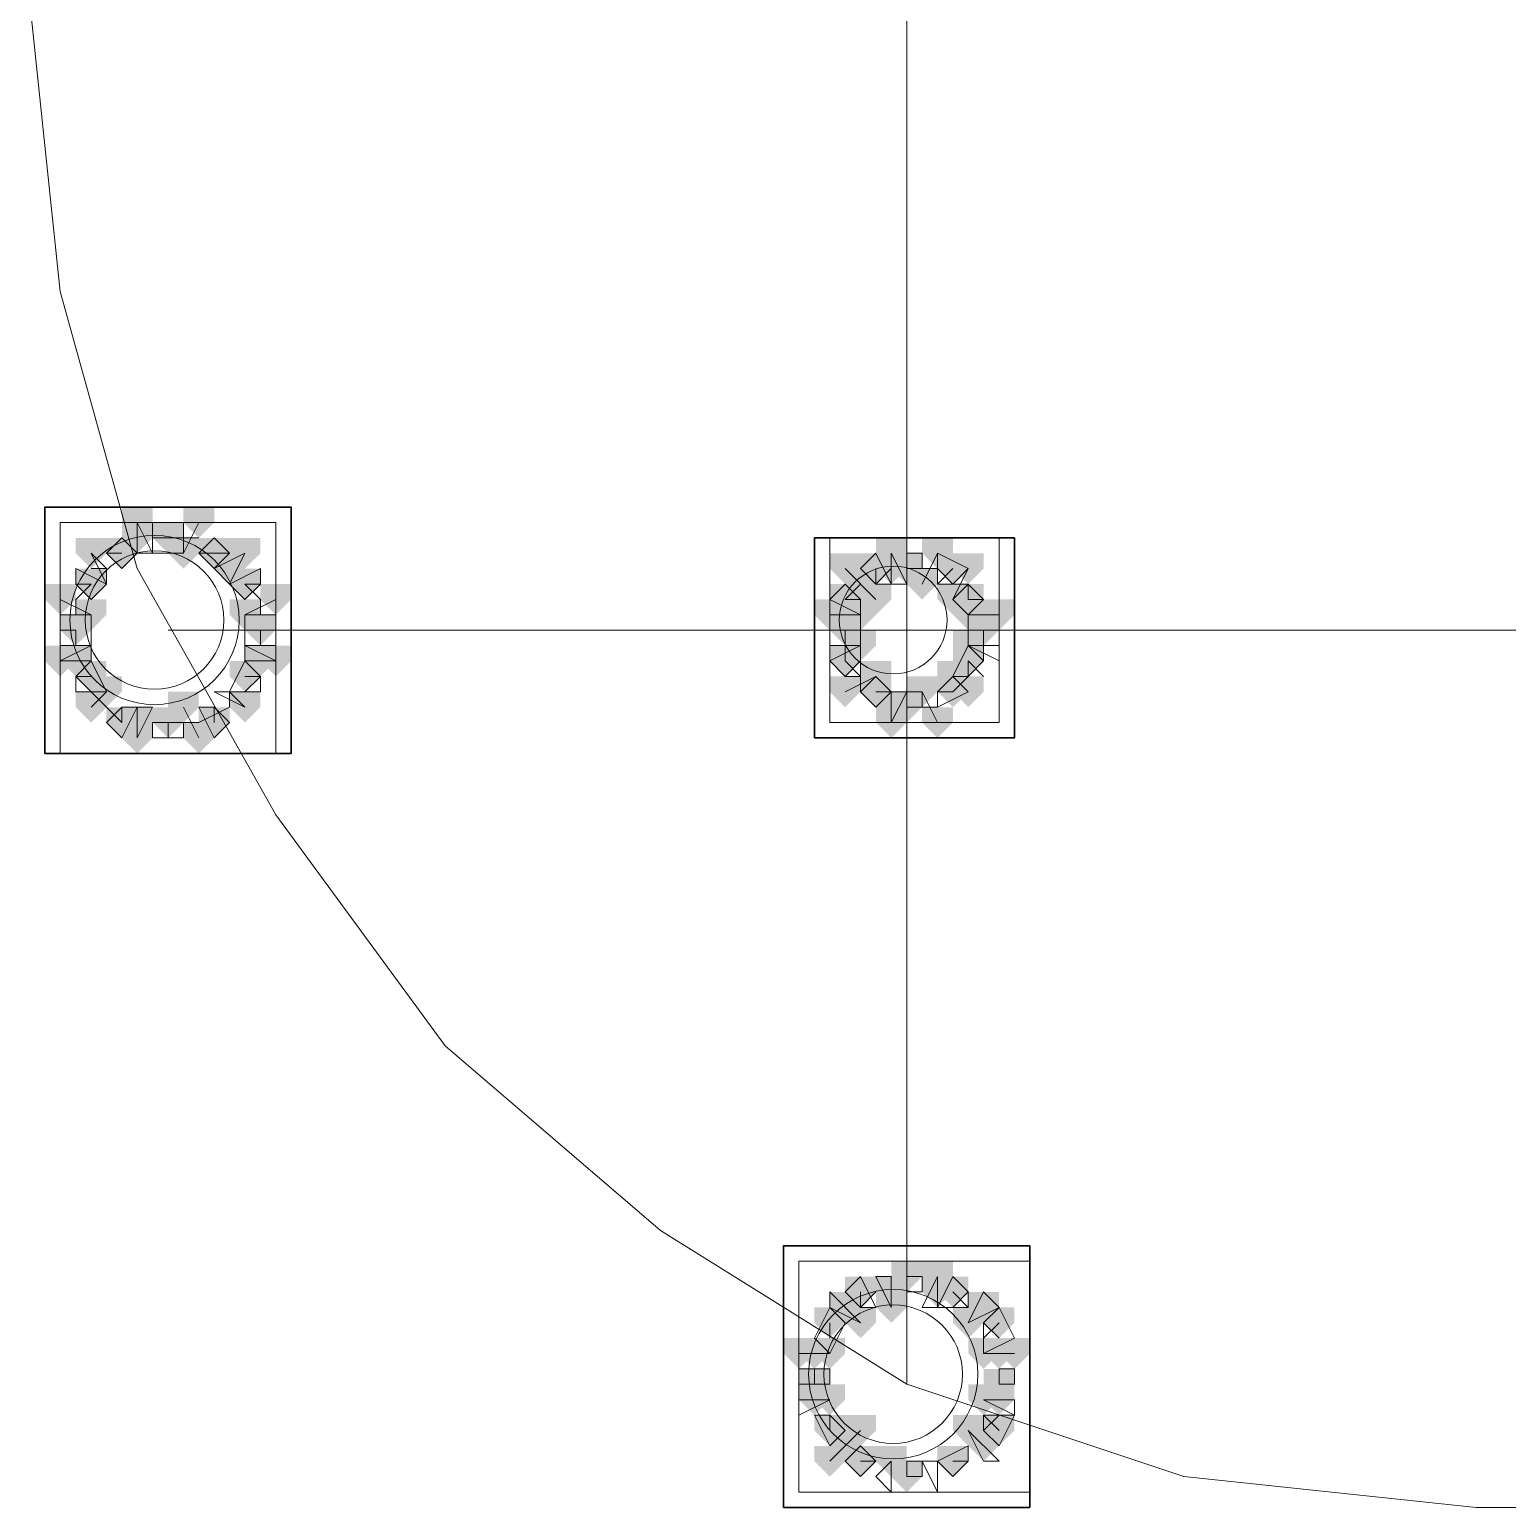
# Model space of a CAD drawing. Header units: millimetres. Extents: x 2315 to 4619, y 1334 to 1897.
# Drawn here: x 4054.02 to 4059.89, y 1548.72 to 1554.59 of the extents above; entities that cross this region are included whole.
import ezdxf

# ---------------------------------------------------------------- set-up
doc = ezdxf.new("R2010")
doc.units = ezdxf.units.MM
for name, color, linetype, true_color in [('PDF_10', 7, 'Continuous', 0x00b85c), ('PDF_AXIS', 7, 'Continuous', 0x00b85c), ('PDF_柱构件', 7, 'Continuous', 0x00b85c), ('PDF_转运站初步方案', 7, 'Continuous', 0x00b85c)]:
    doc.layers.add(name, color=color, linetype=linetype, true_color=true_color)
doc.layers.add('PDF_中心线层', color=1, linetype='Continuous')
doc.layers.add('PDF_粗实线层', color=7, linetype='Continuous')

msp = doc.modelspace()

# ---------------------------------------------------------------- hatches: boundary and pattern name
at = {"layer": 'PDF_10', "transparency": 33554559}
for points in [[(4054.5745, 1552.6298), (4054.5134, 1552.6298), (4054.5134, 1552.5687), (4054.5745, 1552.5076), (4054.6356, 1552.5687), (4054.6356, 1552.6298)], [(4054.5745, 1552.6298), (4054.5134, 1552.6298), (4054.5134, 1552.5687), (4054.5745, 1552.5076), (4054.6356, 1552.5687), (4054.6356, 1552.6298)], [(4054.5745, 1552.6298), (4054.5134, 1552.6298), (4054.5134, 1552.5687), (4054.5745, 1552.5076), (4054.6356, 1552.5687), (4054.6356, 1552.6298)], [(4054.3912, 1552.5687), (4054.3301, 1552.5687), (4054.3301, 1552.5076), (4054.3912, 1552.4466), (4054.4523, 1552.5076), (4054.4523, 1552.5687)], [(4054.3912, 1552.5687), (4054.3301, 1552.5687), (4054.3301, 1552.5076), (4054.3912, 1552.4466), (4054.4523, 1552.5076), (4054.4523, 1552.5687)], [(4054.3912, 1552.5687), (4054.3301, 1552.5687), (4054.3301, 1552.5076), (4054.3912, 1552.4466), (4054.4523, 1552.5076), (4054.4523, 1552.5687)], [(4054.7577, 1552.5687), (4054.6966, 1552.5687), (4054.6966, 1552.5076), (4054.7577, 1552.4466), (4054.8188, 1552.5076), (4054.8188, 1552.5687)], [(4054.7577, 1552.5687), (4054.6966, 1552.5687), (4054.6966, 1552.5076), (4054.7577, 1552.4466), (4054.8188, 1552.5076), (4054.8188, 1552.5687)], [(4054.7577, 1552.5687), (4054.6966, 1552.5687), (4054.6966, 1552.5076), (4054.7577, 1552.4466), (4054.8188, 1552.5076), (4054.8188, 1552.5687)], [(4057.3842, 1552.5076), (4057.3231, 1552.5076), (4057.3231, 1552.4466), (4057.3842, 1552.3855), (4057.4453, 1552.4466), (4057.4453, 1552.5076)], [(4057.3842, 1552.5076), (4057.3231, 1552.5076), (4057.3231, 1552.4466), (4057.3842, 1552.3855), (4057.4453, 1552.4466), (4057.4453, 1552.5076)], [(4057.5064, 1552.5076), (4057.4453, 1552.5076), (4057.4453, 1552.4466), (4057.5064, 1552.3855), (4057.5674, 1552.4466), (4057.5674, 1552.5076)], [(4057.5064, 1552.5076), (4057.4453, 1552.5076), (4057.4453, 1552.4466), (4057.5064, 1552.3855), (4057.5674, 1552.4466), (4057.5674, 1552.5076)], [(4057.6896, 1552.5076), (4057.6285, 1552.5076), (4057.6285, 1552.4466), (4057.6896, 1552.3855), (4057.7507, 1552.4466), (4057.7507, 1552.5076)], [(4057.6896, 1552.5076), (4057.6285, 1552.5076), (4057.6285, 1552.4466), (4057.6896, 1552.3855), (4057.7507, 1552.4466), (4057.7507, 1552.5076)], [(4054.2691, 1552.4466), (4054.208, 1552.4466), (4054.208, 1552.3855), (4054.2691, 1552.3244), (4054.3301, 1552.3855), (4054.3301, 1552.4466)], [(4054.2691, 1552.4466), (4054.208, 1552.4466), (4054.208, 1552.3855), (4054.2691, 1552.3244), (4054.3301, 1552.3855), (4054.3301, 1552.4466)], [(4054.8799, 1552.4466), (4054.8188, 1552.4466), (4054.8188, 1552.3855), (4054.8799, 1552.3244), (4054.941, 1552.3855), (4054.941, 1552.4466)], [(4054.8799, 1552.4466), (4054.8188, 1552.4466), (4054.8188, 1552.3855), (4054.8799, 1552.3244), (4054.941, 1552.3855), (4054.941, 1552.4466)], [(4057.262, 1552.3855), (4057.201, 1552.3855), (4057.201, 1552.3244), (4057.262, 1552.2633), (4057.3231, 1552.3244), (4057.3231, 1552.3855)], [(4057.262, 1552.3855), (4057.201, 1552.3855), (4057.201, 1552.3244), (4057.262, 1552.2633), (4057.3231, 1552.3244), (4057.3231, 1552.3855)], [(4057.7507, 1552.3855), (4057.6896, 1552.3855), (4057.6896, 1552.3244), (4057.7507, 1552.2633), (4057.8118, 1552.3244), (4057.8118, 1552.3855)], [(4057.7507, 1552.3855), (4057.6896, 1552.3855), (4057.6896, 1552.3244), (4057.7507, 1552.2633), (4057.8118, 1552.3244), (4057.8118, 1552.3855)], [(4054.208, 1552.2633), (4054.1469, 1552.2633), (4054.1469, 1552.2022), (4054.208, 1552.1412), (4054.2691, 1552.2022), (4054.2691, 1552.2633)], [(4054.208, 1552.2633), (4054.1469, 1552.2633), (4054.1469, 1552.2022), (4054.208, 1552.1412), (4054.2691, 1552.2022), (4054.2691, 1552.2633)], [(4054.941, 1552.2633), (4054.8799, 1552.2633), (4054.8799, 1552.2022), (4054.941, 1552.1412), (4055.002, 1552.2022), (4055.002, 1552.2633)], [(4054.941, 1552.2633), (4054.8799, 1552.2633), (4054.8799, 1552.2022), (4054.941, 1552.1412), (4055.002, 1552.2022), (4055.002, 1552.2633)], [(4054.941, 1552.2633), (4054.8799, 1552.2633), (4054.8799, 1552.2022), (4054.941, 1552.1412), (4055.002, 1552.2022), (4055.002, 1552.2633)], [(4057.262, 1552.2633), (4057.201, 1552.2633), (4057.201, 1552.2022), (4057.262, 1552.1412), (4057.3231, 1552.2022), (4057.3231, 1552.2633)], [(4057.262, 1552.2633), (4057.201, 1552.2633), (4057.201, 1552.2022), (4057.262, 1552.1412), (4057.3231, 1552.2022), (4057.3231, 1552.2633)], [(4057.8118, 1552.2633), (4057.7507, 1552.2633), (4057.7507, 1552.2022), (4057.8118, 1552.1412), (4057.8729, 1552.2022), (4057.8729, 1552.2633)], [(4057.8118, 1552.2633), (4057.7507, 1552.2633), (4057.7507, 1552.2022), (4057.8118, 1552.1412), (4057.8729, 1552.2022), (4057.8729, 1552.2633)], [(4057.262, 1552.1412), (4057.201, 1552.1412), (4057.201, 1552.0801), (4057.262, 1552.019), (4057.3231, 1552.0801), (4057.3231, 1552.1412)], [(4057.262, 1552.1412), (4057.201, 1552.1412), (4057.201, 1552.0801), (4057.262, 1552.019), (4057.3231, 1552.0801), (4057.3231, 1552.1412)], [(4057.7507, 1552.1412), (4057.6896, 1552.1412), (4057.6896, 1552.0801), (4057.7507, 1552.019), (4057.8118, 1552.0801), (4057.8118, 1552.1412)], [(4057.7507, 1552.1412), (4057.6896, 1552.1412), (4057.6896, 1552.0801), (4057.7507, 1552.019), (4057.8118, 1552.0801), (4057.8118, 1552.1412)], [(4054.2691, 1552.0801), (4054.208, 1552.0801), (4054.208, 1552.019), (4054.2691, 1551.9579), (4054.3301, 1552.019), (4054.3301, 1552.0801)], [(4054.2691, 1552.0801), (4054.208, 1552.0801), (4054.208, 1552.019), (4054.2691, 1551.9579), (4054.3301, 1552.019), (4054.3301, 1552.0801)], [(4054.8799, 1552.0801), (4054.8188, 1552.0801), (4054.8188, 1552.019), (4054.8799, 1551.9579), (4054.941, 1552.019), (4054.941, 1552.0801)], [(4054.8799, 1552.0801), (4054.8188, 1552.0801), (4054.8188, 1552.019), (4054.8799, 1551.9579), (4054.941, 1552.019), (4054.941, 1552.0801)], [(4057.3842, 1552.019), (4057.3231, 1552.019), (4057.3231, 1551.9579), (4057.3842, 1551.8968), (4057.4453, 1551.9579), (4057.4453, 1552.019)], [(4057.3842, 1552.019), (4057.3231, 1552.019), (4057.3231, 1551.9579), (4057.3842, 1551.8968), (4057.4453, 1551.9579), (4057.4453, 1552.019)], [(4057.3842, 1552.019), (4057.3231, 1552.019), (4057.3231, 1551.9579), (4057.3842, 1551.8968), (4057.4453, 1551.9579), (4057.4453, 1552.019)], [(4057.6896, 1552.019), (4057.6285, 1552.019), (4057.6285, 1551.9579), (4057.6896, 1551.8968), (4057.7507, 1551.9579), (4057.7507, 1552.019)], [(4057.6896, 1552.019), (4057.6285, 1552.019), (4057.6285, 1551.9579), (4057.6896, 1551.8968), (4057.7507, 1551.9579), (4057.7507, 1552.019)], [(4057.5064, 1551.9579), (4057.4453, 1551.9579), (4057.4453, 1551.8968), (4057.5064, 1551.8357), (4057.5674, 1551.8968), (4057.5674, 1551.9579)], [(4057.5064, 1551.9579), (4057.4453, 1551.9579), (4057.4453, 1551.8968), (4057.5064, 1551.8357), (4057.5674, 1551.8968), (4057.5674, 1551.9579)], [(4054.3912, 1551.8968), (4054.3301, 1551.8968), (4054.3301, 1551.8357), (4054.3912, 1551.7747), (4054.4523, 1551.8357), (4054.4523, 1551.8968)], [(4054.3912, 1551.8968), (4054.3301, 1551.8968), (4054.3301, 1551.8357), (4054.3912, 1551.7747), (4054.4523, 1551.8357), (4054.4523, 1551.8968)], [(4054.5745, 1551.8968), (4054.5134, 1551.8968), (4054.5134, 1551.8357), (4054.5745, 1551.7747), (4054.6356, 1551.8357), (4054.6356, 1551.8968)], [(4054.5745, 1551.8968), (4054.5134, 1551.8968), (4054.5134, 1551.8357), (4054.5745, 1551.7747), (4054.6356, 1551.8357), (4054.6356, 1551.8968)], [(4054.7577, 1551.8968), (4054.6966, 1551.8968), (4054.6966, 1551.8357), (4054.7577, 1551.7747), (4054.8188, 1551.8357), (4054.8188, 1551.8968)], [(4054.7577, 1551.8968), (4054.6966, 1551.8968), (4054.6966, 1551.8357), (4054.7577, 1551.7747), (4054.8188, 1551.8357), (4054.8188, 1551.8968)], [(4057.5064, 1549.6979), (4057.4453, 1549.6979), (4057.4453, 1549.6368), (4057.5064, 1549.5757), (4057.5674, 1549.6368), (4057.5674, 1549.6979)], [(4057.5064, 1549.6979), (4057.4453, 1549.6979), (4057.4453, 1549.6368), (4057.5064, 1549.5757), (4057.5674, 1549.6368), (4057.5674, 1549.6979)], [(4057.3231, 1549.6368), (4057.262, 1549.6368), (4057.262, 1549.5757), (4057.3231, 1549.5147), (4057.3842, 1549.5757), (4057.3842, 1549.6368)], [(4057.3231, 1549.6368), (4057.262, 1549.6368), (4057.262, 1549.5757), (4057.3231, 1549.5147), (4057.3842, 1549.5757), (4057.3842, 1549.6368)], [(4057.6896, 1549.6368), (4057.6285, 1549.6368), (4057.6285, 1549.5757), (4057.6896, 1549.5147), (4057.7507, 1549.5757), (4057.7507, 1549.6368)], [(4057.6896, 1549.6368), (4057.6285, 1549.6368), (4057.6285, 1549.5757), (4057.6896, 1549.5147), (4057.7507, 1549.5757), (4057.7507, 1549.6368)], [(4057.201, 1549.5147), (4057.1399, 1549.5147), (4057.1399, 1549.4536), (4057.201, 1549.3925), (4057.262, 1549.4536), (4057.262, 1549.5147)], [(4057.201, 1549.5147), (4057.1399, 1549.5147), (4057.1399, 1549.4536), (4057.201, 1549.3925), (4057.262, 1549.4536), (4057.262, 1549.5147)], [(4057.8729, 1549.5147), (4057.8118, 1549.5147), (4057.8118, 1549.4536), (4057.8729, 1549.3925), (4057.9339, 1549.4536), (4057.9339, 1549.5147)], [(4057.8729, 1549.5147), (4057.8118, 1549.5147), (4057.8118, 1549.4536), (4057.8729, 1549.3925), (4057.9339, 1549.4536), (4057.9339, 1549.5147)], [(4057.1399, 1549.2703), (4057.0788, 1549.2703), (4057.0788, 1549.2093), (4057.1399, 1549.1482), (4057.201, 1549.2093), (4057.201, 1549.2703)], [(4057.1399, 1549.2703), (4057.0788, 1549.2703), (4057.0788, 1549.2093), (4057.1399, 1549.1482), (4057.201, 1549.2093), (4057.201, 1549.2703)], [(4057.8729, 1549.2703), (4057.8118, 1549.2703), (4057.8118, 1549.2093), (4057.8729, 1549.1482), (4057.9339, 1549.2093), (4057.9339, 1549.2703)], [(4057.8729, 1549.2703), (4057.8118, 1549.2703), (4057.8118, 1549.2093), (4057.8729, 1549.1482), (4057.9339, 1549.2093), (4057.9339, 1549.2703)], [(4057.201, 1549.0871), (4057.1399, 1549.0871), (4057.1399, 1549.026), (4057.201, 1548.9649), (4057.262, 1549.026), (4057.262, 1549.0871)], [(4057.201, 1549.0871), (4057.1399, 1549.0871), (4057.1399, 1549.026), (4057.201, 1548.9649), (4057.262, 1549.026), (4057.262, 1549.0871)], [(4057.8729, 1549.0871), (4057.8118, 1549.0871), (4057.8118, 1549.026), (4057.8729, 1548.9649), (4057.9339, 1549.026), (4057.9339, 1549.0871)], [(4057.8729, 1549.0871), (4057.8118, 1549.0871), (4057.8118, 1549.026), (4057.8729, 1548.9649), (4057.9339, 1549.026), (4057.9339, 1549.0871)], [(4057.3231, 1548.9649), (4057.262, 1548.9649), (4057.262, 1548.9039), (4057.3231, 1548.8428), (4057.3842, 1548.9039), (4057.3842, 1548.9649)], [(4057.3231, 1548.9649), (4057.262, 1548.9649), (4057.262, 1548.9039), (4057.3231, 1548.8428), (4057.3842, 1548.9039), (4057.3842, 1548.9649)], [(4057.3231, 1548.9649), (4057.262, 1548.9649), (4057.262, 1548.9039), (4057.3231, 1548.8428), (4057.3842, 1548.9039), (4057.3842, 1548.9649)], [(4057.6896, 1548.9649), (4057.6285, 1548.9649), (4057.6285, 1548.9039), (4057.6896, 1548.8428), (4057.7507, 1548.9039), (4057.7507, 1548.9649)], [(4057.6896, 1548.9649), (4057.6285, 1548.9649), (4057.6285, 1548.9039), (4057.6896, 1548.8428), (4057.7507, 1548.9039), (4057.7507, 1548.9649)], [(4057.5064, 1548.9039), (4057.4453, 1548.9039), (4057.4453, 1548.8428), (4057.5064, 1548.7817), (4057.5674, 1548.8428), (4057.5674, 1548.9039)], [(4057.5064, 1548.9039), (4057.4453, 1548.9039), (4057.4453, 1548.8428), (4057.5064, 1548.7817), (4057.5674, 1548.8428), (4057.5674, 1548.9039)]]:
    msp.add_hatch(color=256, dxfattribs=at).paths.add_polyline_path(points)
at = {"layer": 'PDF_柱构件', "transparency": 33554559}
for points in [[(4054.4523, 1552.6909), (4054.3912, 1552.6909), (4054.3912, 1552.6298), (4054.4523, 1552.5687), (4054.5134, 1552.6298), (4054.5134, 1552.6909)], [(4054.6966, 1552.6909), (4054.6356, 1552.6909), (4054.6356, 1552.6298), (4054.6966, 1552.5687), (4054.7577, 1552.6298), (4054.7577, 1552.6909)], [(4054.4523, 1552.6298), (4054.3912, 1552.6298), (4054.3912, 1552.5687), (4054.4523, 1552.5076), (4054.5134, 1552.5687), (4054.5134, 1552.6298)], [(4054.2691, 1552.5687), (4054.208, 1552.5687), (4054.208, 1552.5076), (4054.2691, 1552.4466), (4054.3301, 1552.5076), (4054.3301, 1552.5687)], [(4054.6356, 1552.5687), (4054.5745, 1552.5687), (4054.5745, 1552.5076), (4054.6356, 1552.4466), (4054.6966, 1552.5076), (4054.6966, 1552.5687)], [(4054.8799, 1552.5687), (4054.8188, 1552.5687), (4054.8188, 1552.5076), (4054.8799, 1552.4466), (4054.941, 1552.5076), (4054.941, 1552.5687)], [(4057.4453, 1552.5687), (4057.3842, 1552.5687), (4057.3842, 1552.5076), (4057.4453, 1552.4466), (4057.5064, 1552.5076), (4057.5064, 1552.5687)], [(4057.6285, 1552.5687), (4057.5674, 1552.5687), (4057.5674, 1552.5076), (4057.6285, 1552.4466), (4057.6896, 1552.5076), (4057.6896, 1552.5687)], [(4054.8188, 1552.5076), (4054.7577, 1552.5076), (4054.7577, 1552.4466), (4054.8188, 1552.3855), (4054.8799, 1552.4466), (4054.8799, 1552.5076)], [(4057.262, 1552.5076), (4057.201, 1552.5076), (4057.201, 1552.4466), (4057.262, 1552.3855), (4057.3231, 1552.4466), (4057.3231, 1552.5076)], [(4057.4453, 1552.5076), (4057.3842, 1552.5076), (4057.3842, 1552.4466), (4057.4453, 1552.3855), (4057.5064, 1552.4466), (4057.5064, 1552.5076)], [(4057.7507, 1552.5076), (4057.6896, 1552.5076), (4057.6896, 1552.4466), (4057.7507, 1552.3855), (4057.8118, 1552.4466), (4057.8118, 1552.5076)], [(4057.3231, 1552.4466), (4057.262, 1552.4466), (4057.262, 1552.3855), (4057.3231, 1552.3244), (4057.3842, 1552.3855), (4057.3842, 1552.4466)], [(4057.5674, 1552.4466), (4057.5064, 1552.4466), (4057.5064, 1552.3855), (4057.5674, 1552.3244), (4057.6285, 1552.3855), (4057.6285, 1552.4466)], [(4054.1469, 1552.3855), (4054.0858, 1552.3855), (4054.0858, 1552.3244), (4054.1469, 1552.2633), (4054.208, 1552.3244), (4054.208, 1552.3855)], [(4055.002, 1552.3855), (4054.941, 1552.3855), (4054.941, 1552.3244), (4055.002, 1552.2633), (4055.0631, 1552.3244), (4055.0631, 1552.3855)], [(4057.3842, 1552.3855), (4057.3231, 1552.3855), (4057.3231, 1552.3244), (4057.3842, 1552.2633), (4057.4453, 1552.3244), (4057.4453, 1552.3855)], [(4057.6896, 1552.3855), (4057.6285, 1552.3855), (4057.6285, 1552.3244), (4057.6896, 1552.2633), (4057.7507, 1552.3244), (4057.7507, 1552.3855)], [(4054.2691, 1552.3244), (4054.208, 1552.3244), (4054.208, 1552.2633), (4054.2691, 1552.2022), (4054.3301, 1552.2633), (4054.3301, 1552.3244)], [(4054.8799, 1552.3244), (4054.8188, 1552.3244), (4054.8188, 1552.2633), (4054.8799, 1552.2022), (4054.941, 1552.2633), (4054.941, 1552.3244)], [(4057.201, 1552.3244), (4057.1399, 1552.3244), (4057.1399, 1552.2633), (4057.201, 1552.2022), (4057.262, 1552.2633), (4057.262, 1552.3244)], [(4057.262, 1552.3244), (4057.201, 1552.3244), (4057.201, 1552.2633), (4057.262, 1552.2022), (4057.3231, 1552.2633), (4057.3231, 1552.3244)], [(4057.3231, 1552.3244), (4057.262, 1552.3244), (4057.262, 1552.2633), (4057.3231, 1552.2022), (4057.3842, 1552.2633), (4057.3842, 1552.3244)], [(4057.7507, 1552.3244), (4057.6896, 1552.3244), (4057.6896, 1552.2633), (4057.7507, 1552.2022), (4057.8118, 1552.2633), (4057.8118, 1552.3244)], [(4057.8118, 1552.3244), (4057.7507, 1552.3244), (4057.7507, 1552.2633), (4057.8118, 1552.2022), (4057.8729, 1552.2633), (4057.8729, 1552.3244)], [(4057.8729, 1552.3244), (4057.8118, 1552.3244), (4057.8118, 1552.2633), (4057.8729, 1552.2022), (4057.9339, 1552.2633), (4057.9339, 1552.3244)], [(4057.3231, 1552.2022), (4057.262, 1552.2022), (4057.262, 1552.1412), (4057.3231, 1552.0801), (4057.3842, 1552.1412), (4057.3842, 1552.2022)], [(4057.7507, 1552.2022), (4057.6896, 1552.2022), (4057.6896, 1552.1412), (4057.7507, 1552.0801), (4057.8118, 1552.1412), (4057.8118, 1552.2022)], [(4054.1469, 1552.1412), (4054.0858, 1552.1412), (4054.0858, 1552.0801), (4054.1469, 1552.019), (4054.208, 1552.0801), (4054.208, 1552.1412)], [(4054.208, 1552.1412), (4054.1469, 1552.1412), (4054.1469, 1552.0801), (4054.208, 1552.019), (4054.2691, 1552.0801), (4054.2691, 1552.1412)], [(4054.941, 1552.1412), (4054.8799, 1552.1412), (4054.8799, 1552.0801), (4054.941, 1552.019), (4055.002, 1552.0801), (4055.002, 1552.1412)], [(4055.002, 1552.1412), (4054.941, 1552.1412), (4054.941, 1552.0801), (4055.002, 1552.019), (4055.0631, 1552.0801), (4055.0631, 1552.1412)], [(4057.3842, 1552.0801), (4057.3231, 1552.0801), (4057.3231, 1552.019), (4057.3842, 1551.9579), (4057.4453, 1552.019), (4057.4453, 1552.0801)], [(4057.6896, 1552.0801), (4057.6285, 1552.0801), (4057.6285, 1552.019), (4057.6896, 1551.9579), (4057.7507, 1552.019), (4057.7507, 1552.0801)], [(4054.3301, 1552.019), (4054.2691, 1552.019), (4054.2691, 1551.9579), (4054.3301, 1551.8968), (4054.3912, 1551.9579), (4054.3912, 1552.019)], [(4057.262, 1552.019), (4057.201, 1552.019), (4057.201, 1551.9579), (4057.262, 1551.8968), (4057.3231, 1551.9579), (4057.3231, 1552.019)], [(4057.5674, 1552.019), (4057.5064, 1552.019), (4057.5064, 1551.9579), (4057.5674, 1551.8968), (4057.6285, 1551.9579), (4057.6285, 1552.019)], [(4057.7507, 1552.019), (4057.6896, 1552.019), (4057.6896, 1551.9579), (4057.7507, 1551.8968), (4057.8118, 1551.9579), (4057.8118, 1552.019)], [(4054.2691, 1551.9579), (4054.208, 1551.9579), (4054.208, 1551.8968), (4054.2691, 1551.8357), (4054.3301, 1551.8968), (4054.3301, 1551.9579)], [(4054.6356, 1551.9579), (4054.5745, 1551.9579), (4054.5745, 1551.8968), (4054.6356, 1551.8357), (4054.6966, 1551.8968), (4054.6966, 1551.9579)], [(4054.8799, 1551.9579), (4054.8188, 1551.9579), (4054.8188, 1551.8968), (4054.8799, 1551.8357), (4054.941, 1551.8968), (4054.941, 1551.9579)], [(4057.4453, 1551.9579), (4057.3842, 1551.9579), (4057.3842, 1551.8968), (4057.4453, 1551.8357), (4057.5064, 1551.8968), (4057.5064, 1551.9579)], [(4054.4523, 1551.8968), (4054.3912, 1551.8968), (4054.3912, 1551.8357), (4054.4523, 1551.7747), (4054.5134, 1551.8357), (4054.5134, 1551.8968)], [(4057.4453, 1551.8968), (4057.3842, 1551.8968), (4057.3842, 1551.8357), (4057.4453, 1551.7747), (4057.5064, 1551.8357), (4057.5064, 1551.8968)], [(4057.6285, 1551.8968), (4057.5674, 1551.8968), (4057.5674, 1551.8357), (4057.6285, 1551.7747), (4057.6896, 1551.8357), (4057.6896, 1551.8968)], [(4054.4523, 1551.8357), (4054.3912, 1551.8357), (4054.3912, 1551.7747), (4054.4523, 1551.7136), (4054.5134, 1551.7747), (4054.5134, 1551.8357)], [(4054.6966, 1551.8357), (4054.6356, 1551.8357), (4054.6356, 1551.7747), (4054.6966, 1551.7136), (4054.7577, 1551.7747), (4054.7577, 1551.8357)], [(4057.6285, 1549.6979), (4057.5674, 1549.6979), (4057.5674, 1549.6368), (4057.6285, 1549.5757), (4057.6896, 1549.6368), (4057.6896, 1549.6979)], [(4057.4453, 1549.6368), (4057.3842, 1549.6368), (4057.3842, 1549.5757), (4057.4453, 1549.5147), (4057.5064, 1549.5757), (4057.5064, 1549.6368)], [(4057.6285, 1549.6368), (4057.5674, 1549.6368), (4057.5674, 1549.5757), (4057.6285, 1549.5147), (4057.6896, 1549.5757), (4057.6896, 1549.6368)], [(4057.262, 1549.5757), (4057.201, 1549.5757), (4057.201, 1549.5147), (4057.262, 1549.4536), (4057.3231, 1549.5147), (4057.3231, 1549.5757)], [(4057.4453, 1549.5757), (4057.3842, 1549.5757), (4057.3842, 1549.5147), (4057.4453, 1549.4536), (4057.5064, 1549.5147), (4057.5064, 1549.5757)], [(4057.8118, 1549.5757), (4057.7507, 1549.5757), (4057.7507, 1549.5147), (4057.8118, 1549.4536), (4057.8729, 1549.5147), (4057.8729, 1549.5757)], [(4057.3231, 1549.5147), (4057.262, 1549.5147), (4057.262, 1549.4536), (4057.3231, 1549.3925), (4057.3842, 1549.4536), (4057.3842, 1549.5147)], [(4057.7507, 1549.5147), (4057.6896, 1549.5147), (4057.6896, 1549.4536), (4057.7507, 1549.3925), (4057.8118, 1549.4536), (4057.8118, 1549.5147)], [(4057.0788, 1549.3925), (4057.0177, 1549.3925), (4057.0177, 1549.3314), (4057.0788, 1549.2703), (4057.1399, 1549.3314), (4057.1399, 1549.3925)], [(4057.1399, 1549.3925), (4057.0788, 1549.3925), (4057.0788, 1549.3314), (4057.1399, 1549.2703), (4057.201, 1549.3314), (4057.201, 1549.3925)], [(4057.201, 1549.3925), (4057.1399, 1549.3925), (4057.1399, 1549.3314), (4057.201, 1549.2703), (4057.262, 1549.3314), (4057.262, 1549.3925)], [(4057.8118, 1549.3925), (4057.7507, 1549.3925), (4057.7507, 1549.3314), (4057.8118, 1549.2703), (4057.8729, 1549.3314), (4057.8729, 1549.3925)], [(4057.8729, 1549.3925), (4057.8118, 1549.3925), (4057.8118, 1549.3314), (4057.8729, 1549.2703), (4057.9339, 1549.3314), (4057.9339, 1549.3925)], [(4057.9339, 1549.3925), (4057.8729, 1549.3925), (4057.8729, 1549.3314), (4057.9339, 1549.2703), (4057.995, 1549.3314), (4057.995, 1549.3925)], [(4057.1399, 1549.2093), (4057.0788, 1549.2093), (4057.0788, 1549.1482), (4057.1399, 1549.0871), (4057.201, 1549.1482), (4057.201, 1549.2093)], [(4057.201, 1549.2093), (4057.1399, 1549.2093), (4057.1399, 1549.1482), (4057.201, 1549.0871), (4057.262, 1549.1482), (4057.262, 1549.2093)], [(4057.8118, 1549.2093), (4057.7507, 1549.2093), (4057.7507, 1549.1482), (4057.8118, 1549.0871), (4057.8729, 1549.1482), (4057.8729, 1549.2093)], [(4057.8729, 1549.2093), (4057.8118, 1549.2093), (4057.8118, 1549.1482), (4057.8729, 1549.0871), (4057.9339, 1549.1482), (4057.9339, 1549.2093)], [(4057.3231, 1549.0871), (4057.262, 1549.0871), (4057.262, 1549.026), (4057.3231, 1548.9649), (4057.3842, 1549.026), (4057.3842, 1549.0871)], [(4057.7507, 1549.0871), (4057.6896, 1549.0871), (4057.6896, 1549.026), (4057.7507, 1548.9649), (4057.8118, 1549.026), (4057.8118, 1549.0871)], [(4057.262, 1549.026), (4057.201, 1549.026), (4057.201, 1548.9649), (4057.262, 1548.9039), (4057.3231, 1548.9649), (4057.3231, 1549.026)], [(4057.8118, 1549.026), (4057.7507, 1549.026), (4057.7507, 1548.9649), (4057.8118, 1548.9039), (4057.8729, 1548.9649), (4057.8729, 1549.026)], [(4057.201, 1548.9649), (4057.1399, 1548.9649), (4057.1399, 1548.9039), (4057.201, 1548.8428), (4057.262, 1548.9039), (4057.262, 1548.9649)], [(4057.4453, 1548.9649), (4057.3842, 1548.9649), (4057.3842, 1548.9039), (4057.4453, 1548.8428), (4057.5064, 1548.9039), (4057.5064, 1548.9649)]]:
    msp.add_hatch(color=256, dxfattribs=at).paths.add_polyline_path(points)
at = {"layer": 'PDF_转运站初步方案', "transparency": 33554559}
for points in [[(4054.5745, 1552.6298), (4054.5134, 1552.6298), (4054.5134, 1552.5687), (4054.5745, 1552.5076), (4054.6356, 1552.5687), (4054.6356, 1552.6298)], [(4054.5745, 1552.6298), (4054.5134, 1552.6298), (4054.5134, 1552.5687), (4054.5745, 1552.5076), (4054.6356, 1552.5687), (4054.6356, 1552.6298)], [(4054.3912, 1552.5687), (4054.3301, 1552.5687), (4054.3301, 1552.5076), (4054.3912, 1552.4466), (4054.4523, 1552.5076), (4054.4523, 1552.5687)], [(4054.3912, 1552.5687), (4054.3301, 1552.5687), (4054.3301, 1552.5076), (4054.3912, 1552.4466), (4054.4523, 1552.5076), (4054.4523, 1552.5687)], [(4054.7577, 1552.5687), (4054.6966, 1552.5687), (4054.6966, 1552.5076), (4054.7577, 1552.4466), (4054.8188, 1552.5076), (4054.8188, 1552.5687)], [(4054.7577, 1552.5687), (4054.6966, 1552.5687), (4054.6966, 1552.5076), (4054.7577, 1552.4466), (4054.8188, 1552.5076), (4054.8188, 1552.5687)], [(4057.3842, 1552.5076), (4057.3231, 1552.5076), (4057.3231, 1552.4466), (4057.3842, 1552.3855), (4057.4453, 1552.4466), (4057.4453, 1552.5076)], [(4057.3842, 1552.5076), (4057.3231, 1552.5076), (4057.3231, 1552.4466), (4057.3842, 1552.3855), (4057.4453, 1552.4466), (4057.4453, 1552.5076)], [(4057.5064, 1552.5076), (4057.4453, 1552.5076), (4057.4453, 1552.4466), (4057.5064, 1552.3855), (4057.5674, 1552.4466), (4057.5674, 1552.5076)], [(4057.5064, 1552.5076), (4057.4453, 1552.5076), (4057.4453, 1552.4466), (4057.5064, 1552.3855), (4057.5674, 1552.4466), (4057.5674, 1552.5076)], [(4057.6896, 1552.5076), (4057.6285, 1552.5076), (4057.6285, 1552.4466), (4057.6896, 1552.3855), (4057.7507, 1552.4466), (4057.7507, 1552.5076)], [(4057.6896, 1552.5076), (4057.6285, 1552.5076), (4057.6285, 1552.4466), (4057.6896, 1552.3855), (4057.7507, 1552.4466), (4057.7507, 1552.5076)], [(4054.2691, 1552.4466), (4054.208, 1552.4466), (4054.208, 1552.3855), (4054.2691, 1552.3244), (4054.3301, 1552.3855), (4054.3301, 1552.4466)], [(4054.2691, 1552.4466), (4054.208, 1552.4466), (4054.208, 1552.3855), (4054.2691, 1552.3244), (4054.3301, 1552.3855), (4054.3301, 1552.4466)], [(4054.8799, 1552.4466), (4054.8188, 1552.4466), (4054.8188, 1552.3855), (4054.8799, 1552.3244), (4054.941, 1552.3855), (4054.941, 1552.4466)], [(4054.8799, 1552.4466), (4054.8188, 1552.4466), (4054.8188, 1552.3855), (4054.8799, 1552.3244), (4054.941, 1552.3855), (4054.941, 1552.4466)], [(4057.262, 1552.3855), (4057.201, 1552.3855), (4057.201, 1552.3244), (4057.262, 1552.2633), (4057.3231, 1552.3244), (4057.3231, 1552.3855)], [(4057.262, 1552.3855), (4057.201, 1552.3855), (4057.201, 1552.3244), (4057.262, 1552.2633), (4057.3231, 1552.3244), (4057.3231, 1552.3855)], [(4057.7507, 1552.3855), (4057.6896, 1552.3855), (4057.6896, 1552.3244), (4057.7507, 1552.2633), (4057.8118, 1552.3244), (4057.8118, 1552.3855)], [(4057.7507, 1552.3855), (4057.6896, 1552.3855), (4057.6896, 1552.3244), (4057.7507, 1552.2633), (4057.8118, 1552.3244), (4057.8118, 1552.3855)], [(4054.208, 1552.2633), (4054.1469, 1552.2633), (4054.1469, 1552.2022), (4054.208, 1552.1412), (4054.2691, 1552.2022), (4054.2691, 1552.2633)], [(4054.208, 1552.2633), (4054.1469, 1552.2633), (4054.1469, 1552.2022), (4054.208, 1552.1412), (4054.2691, 1552.2022), (4054.2691, 1552.2633)], [(4054.941, 1552.2633), (4054.8799, 1552.2633), (4054.8799, 1552.2022), (4054.941, 1552.1412), (4055.002, 1552.2022), (4055.002, 1552.2633)], [(4054.941, 1552.2633), (4054.8799, 1552.2633), (4054.8799, 1552.2022), (4054.941, 1552.1412), (4055.002, 1552.2022), (4055.002, 1552.2633)], [(4057.262, 1552.2633), (4057.201, 1552.2633), (4057.201, 1552.2022), (4057.262, 1552.1412), (4057.3231, 1552.2022), (4057.3231, 1552.2633)], [(4057.262, 1552.2633), (4057.201, 1552.2633), (4057.201, 1552.2022), (4057.262, 1552.1412), (4057.3231, 1552.2022), (4057.3231, 1552.2633)], [(4057.8118, 1552.2633), (4057.7507, 1552.2633), (4057.7507, 1552.2022), (4057.8118, 1552.1412), (4057.8729, 1552.2022), (4057.8729, 1552.2633)], [(4057.8118, 1552.2633), (4057.7507, 1552.2633), (4057.7507, 1552.2022), (4057.8118, 1552.1412), (4057.8729, 1552.2022), (4057.8729, 1552.2633)], [(4057.262, 1552.1412), (4057.201, 1552.1412), (4057.201, 1552.0801), (4057.262, 1552.019), (4057.3231, 1552.0801), (4057.3231, 1552.1412)], [(4057.262, 1552.1412), (4057.201, 1552.1412), (4057.201, 1552.0801), (4057.262, 1552.019), (4057.3231, 1552.0801), (4057.3231, 1552.1412)], [(4057.7507, 1552.1412), (4057.6896, 1552.1412), (4057.6896, 1552.0801), (4057.7507, 1552.019), (4057.8118, 1552.0801), (4057.8118, 1552.1412)], [(4057.7507, 1552.1412), (4057.6896, 1552.1412), (4057.6896, 1552.0801), (4057.7507, 1552.019), (4057.8118, 1552.0801), (4057.8118, 1552.1412)], [(4054.2691, 1552.0801), (4054.208, 1552.0801), (4054.208, 1552.019), (4054.2691, 1551.9579), (4054.3301, 1552.019), (4054.3301, 1552.0801)], [(4054.2691, 1552.0801), (4054.208, 1552.0801), (4054.208, 1552.019), (4054.2691, 1551.9579), (4054.3301, 1552.019), (4054.3301, 1552.0801)], [(4054.8799, 1552.0801), (4054.8188, 1552.0801), (4054.8188, 1552.019), (4054.8799, 1551.9579), (4054.941, 1552.019), (4054.941, 1552.0801)], [(4054.8799, 1552.0801), (4054.8188, 1552.0801), (4054.8188, 1552.019), (4054.8799, 1551.9579), (4054.941, 1552.019), (4054.941, 1552.0801)], [(4057.3842, 1552.019), (4057.3231, 1552.019), (4057.3231, 1551.9579), (4057.3842, 1551.8968), (4057.4453, 1551.9579), (4057.4453, 1552.019)], [(4057.3842, 1552.019), (4057.3231, 1552.019), (4057.3231, 1551.9579), (4057.3842, 1551.8968), (4057.4453, 1551.9579), (4057.4453, 1552.019)], [(4057.6896, 1552.019), (4057.6285, 1552.019), (4057.6285, 1551.9579), (4057.6896, 1551.8968), (4057.7507, 1551.9579), (4057.7507, 1552.019)], [(4057.6896, 1552.019), (4057.6285, 1552.019), (4057.6285, 1551.9579), (4057.6896, 1551.8968), (4057.7507, 1551.9579), (4057.7507, 1552.019)], [(4057.5064, 1551.9579), (4057.4453, 1551.9579), (4057.4453, 1551.8968), (4057.5064, 1551.8357), (4057.5674, 1551.8968), (4057.5674, 1551.9579)], [(4057.5064, 1551.9579), (4057.4453, 1551.9579), (4057.4453, 1551.8968), (4057.5064, 1551.8357), (4057.5674, 1551.8968), (4057.5674, 1551.9579)], [(4054.3912, 1551.8968), (4054.3301, 1551.8968), (4054.3301, 1551.8357), (4054.3912, 1551.7747), (4054.4523, 1551.8357), (4054.4523, 1551.8968)], [(4054.3912, 1551.8968), (4054.3301, 1551.8968), (4054.3301, 1551.8357), (4054.3912, 1551.7747), (4054.4523, 1551.8357), (4054.4523, 1551.8968)], [(4054.5745, 1551.8968), (4054.5134, 1551.8968), (4054.5134, 1551.8357), (4054.5745, 1551.7747), (4054.6356, 1551.8357), (4054.6356, 1551.8968)], [(4054.5745, 1551.8968), (4054.5134, 1551.8968), (4054.5134, 1551.8357), (4054.5745, 1551.7747), (4054.6356, 1551.8357), (4054.6356, 1551.8968)], [(4054.7577, 1551.8968), (4054.6966, 1551.8968), (4054.6966, 1551.8357), (4054.7577, 1551.7747), (4054.8188, 1551.8357), (4054.8188, 1551.8968)], [(4054.7577, 1551.8968), (4054.6966, 1551.8968), (4054.6966, 1551.8357), (4054.7577, 1551.7747), (4054.8188, 1551.8357), (4054.8188, 1551.8968)], [(4057.5064, 1549.6979), (4057.4453, 1549.6979), (4057.4453, 1549.6368), (4057.5064, 1549.5757), (4057.5674, 1549.6368), (4057.5674, 1549.6979)], [(4057.5064, 1549.6979), (4057.4453, 1549.6979), (4057.4453, 1549.6368), (4057.5064, 1549.5757), (4057.5674, 1549.6368), (4057.5674, 1549.6979)], [(4057.3231, 1549.6368), (4057.262, 1549.6368), (4057.262, 1549.5757), (4057.3231, 1549.5147), (4057.3842, 1549.5757), (4057.3842, 1549.6368)], [(4057.3231, 1549.6368), (4057.262, 1549.6368), (4057.262, 1549.5757), (4057.3231, 1549.5147), (4057.3842, 1549.5757), (4057.3842, 1549.6368)], [(4057.6896, 1549.6368), (4057.6285, 1549.6368), (4057.6285, 1549.5757), (4057.6896, 1549.5147), (4057.7507, 1549.5757), (4057.7507, 1549.6368)], [(4057.6896, 1549.6368), (4057.6285, 1549.6368), (4057.6285, 1549.5757), (4057.6896, 1549.5147), (4057.7507, 1549.5757), (4057.7507, 1549.6368)], [(4057.201, 1549.5147), (4057.1399, 1549.5147), (4057.1399, 1549.4536), (4057.201, 1549.3925), (4057.262, 1549.4536), (4057.262, 1549.5147)], [(4057.201, 1549.5147), (4057.1399, 1549.5147), (4057.1399, 1549.4536), (4057.201, 1549.3925), (4057.262, 1549.4536), (4057.262, 1549.5147)], [(4057.8729, 1549.5147), (4057.8118, 1549.5147), (4057.8118, 1549.4536), (4057.8729, 1549.3925), (4057.9339, 1549.4536), (4057.9339, 1549.5147)], [(4057.8729, 1549.5147), (4057.8118, 1549.5147), (4057.8118, 1549.4536), (4057.8729, 1549.3925), (4057.9339, 1549.4536), (4057.9339, 1549.5147)], [(4057.1399, 1549.2703), (4057.0788, 1549.2703), (4057.0788, 1549.2093), (4057.1399, 1549.1482), (4057.201, 1549.2093), (4057.201, 1549.2703)], [(4057.1399, 1549.2703), (4057.0788, 1549.2703), (4057.0788, 1549.2093), (4057.1399, 1549.1482), (4057.201, 1549.2093), (4057.201, 1549.2703)], [(4057.8729, 1549.2703), (4057.8118, 1549.2703), (4057.8118, 1549.2093), (4057.8729, 1549.1482), (4057.9339, 1549.2093), (4057.9339, 1549.2703)], [(4057.8729, 1549.2703), (4057.8118, 1549.2703), (4057.8118, 1549.2093), (4057.8729, 1549.1482), (4057.9339, 1549.2093), (4057.9339, 1549.2703)], [(4057.201, 1549.0871), (4057.1399, 1549.0871), (4057.1399, 1549.026), (4057.201, 1548.9649), (4057.262, 1549.026), (4057.262, 1549.0871)], [(4057.201, 1549.0871), (4057.1399, 1549.0871), (4057.1399, 1549.026), (4057.201, 1548.9649), (4057.262, 1549.026), (4057.262, 1549.0871)], [(4057.8729, 1549.0871), (4057.8118, 1549.0871), (4057.8118, 1549.026), (4057.8729, 1548.9649), (4057.9339, 1549.026), (4057.9339, 1549.0871)], [(4057.8729, 1549.0871), (4057.8118, 1549.0871), (4057.8118, 1549.026), (4057.8729, 1548.9649), (4057.9339, 1549.026), (4057.9339, 1549.0871)], [(4057.3231, 1548.9649), (4057.262, 1548.9649), (4057.262, 1548.9039), (4057.3231, 1548.8428), (4057.3842, 1548.9039), (4057.3842, 1548.9649)], [(4057.3231, 1548.9649), (4057.262, 1548.9649), (4057.262, 1548.9039), (4057.3231, 1548.8428), (4057.3842, 1548.9039), (4057.3842, 1548.9649)], [(4057.6896, 1548.9649), (4057.6285, 1548.9649), (4057.6285, 1548.9039), (4057.6896, 1548.8428), (4057.7507, 1548.9039), (4057.7507, 1548.9649)], [(4057.6896, 1548.9649), (4057.6285, 1548.9649), (4057.6285, 1548.9039), (4057.6896, 1548.8428), (4057.7507, 1548.9039), (4057.7507, 1548.9649)], [(4057.5064, 1548.9039), (4057.4453, 1548.9039), (4057.4453, 1548.8428), (4057.5064, 1548.7817), (4057.5674, 1548.8428), (4057.5674, 1548.9039)], [(4057.5064, 1548.9039), (4057.4453, 1548.9039), (4057.4453, 1548.8428), (4057.5064, 1548.7817), (4057.5674, 1548.8428), (4057.5674, 1548.9039)]]:
    msp.add_hatch(color=256, dxfattribs=at).paths.add_polyline_path(points)

# ---------------------------------------------------------------- linework, layer by layer
at = {"layer": 'PDF_10', "lineweight": 18}
for points in [[(4054.6356, 1552.5687), (4054.5134, 1552.5687)], [(4054.3912, 1552.5076), (4054.3301, 1552.5076)], [(4054.8188, 1552.5076), (4054.6966, 1552.5076)], [(4057.5674, 1552.4466), (4057.5064, 1552.4466), (4057.5064, 1552.5076)], [(4057.4453, 1552.4466), (4057.3842, 1552.3855), (4057.3842, 1552.4466)], [(4057.6896, 1552.3855), (4057.6285, 1552.4466)], [(4057.6285, 1552.3855), (4057.6896, 1552.4466)], [(4054.208, 1552.3855), (4054.2691, 1552.3855), (4054.208, 1552.3244)], [(4054.941, 1552.3244), (4054.8799, 1552.3855), (4054.941, 1552.3855)], [(4057.3231, 1552.3855), (4057.262, 1552.3244), (4057.3231, 1552.3244)], [(4057.8118, 1552.3244), (4057.7507, 1552.3244), (4057.7507, 1552.3855)], [(4054.1469, 1552.2022), (4054.208, 1552.2022), (4054.208, 1552.1412)], [(4054.941, 1552.1412), (4054.941, 1552.2022)], [(4057.201, 1552.2022), (4057.262, 1552.2022), (4057.262, 1552.1412)], [(4057.8118, 1552.1412), (4057.8118, 1552.2022), (4057.7507, 1552.2022)], [(4057.262, 1552.0801), (4057.3231, 1552.019)], [(4057.3231, 1552.0801), (4057.262, 1552.019)], [(4057.7507, 1552.019), (4057.7507, 1552.0801), (4057.8118, 1552.019)], [(4054.2691, 1552.019), (4054.208, 1552.019), (4054.2691, 1551.9579)], [(4054.8799, 1551.9579), (4054.941, 1552.019), (4054.8799, 1552.019)], [(4057.3842, 1551.9579), (4057.4453, 1551.9579)], [(4057.5064, 1551.9579), (4057.5064, 1551.8968), (4057.5674, 1551.8968)], [(4057.6896, 1551.9579), (4057.6285, 1551.9579), (4057.6896, 1551.9579)], [(4054.3301, 1551.8968), (4054.3912, 1551.8357), (4054.3912, 1551.8968)], [(4054.6966, 1551.8357), (4054.8188, 1551.8968)], [(4054.7577, 1551.8968), (4054.7577, 1551.8357)], [(4054.5134, 1551.8357), (4054.6356, 1551.8357)], [(4054.5745, 1551.8357), (4054.5745, 1551.7747)], [(4057.5064, 1549.5757), (4057.5064, 1549.6368), (4057.5674, 1549.6368)], [(4057.3231, 1549.5757), (4057.3231, 1549.5147), (4057.3842, 1549.5757)], [(4057.6896, 1549.5757), (4057.7507, 1549.5147)], [(4057.6896, 1549.5147), (4057.7507, 1549.5757)], [(4057.201, 1549.4536), (4057.201, 1549.3925), (4057.201, 1549.4536)], [(4057.8118, 1549.4536), (4057.8729, 1549.3925)], [(4057.8118, 1549.3925), (4057.8729, 1549.4536)], [(4057.201, 1549.2093), (4057.1399, 1549.2093), (4057.1399, 1549.2703)], [(4057.8729, 1549.2703), (4057.8729, 1549.2093), (4057.9339, 1549.2093)], [(4057.201, 1549.026), (4057.201, 1549.0871), (4057.201, 1549.026)], [(4057.8729, 1549.0871), (4057.8118, 1549.026)], [(4057.8118, 1549.0871), (4057.8729, 1549.026)], [(4057.3842, 1548.9039), (4057.3231, 1548.9039)], [(4057.5674, 1548.8428), (4057.5064, 1548.8428), (4057.5064, 1548.9039)], [(4057.7507, 1548.9039), (4057.6896, 1548.9039), (4057.7507, 1548.9039)]]:
    msp.add_lwpolyline(points, dxfattribs=at)
at = {"layer": 'PDF_AXIS', "lineweight": 18}
for points in [[(4054.1469, 1551.7136), (4054.1469, 1552.6298), (4055.002, 1552.6298), (4055.002, 1551.7136)], [(4057.201, 1551.8357), (4057.201, 1552.5687), (4057.8729, 1552.5687), (4057.8729, 1551.8357)], [(4057.995, 1548.7817), (4057.995, 1549.6979), (4057.0788, 1549.6979), (4057.0788, 1548.7817)]]:
    msp.add_lwpolyline(points, close=True, dxfattribs=at)
at = {"layer": 'PDF_中心线层', "color": 112, "lineweight": 18, "true_color": 0x00b85c}
for points in [[(4057.5064, 1549.2093), (4057.5064, 1560.1428)], [(4054.0247, 1554.7066), (4054.1469, 1553.546), (4054.4523, 1552.4466), (4055.002, 1551.4693), (4055.6739, 1550.553), (4056.5291, 1549.8201), (4057.5064, 1549.2093), (4058.6058, 1548.8428), (4059.7664, 1548.7206), (4060.8658, 1548.7206), (4061.9653, 1549.026), (4063.0037, 1549.5147), (4063.0647, 1549.5147)], [(4065.508, 1552.2022), (4054.5745, 1552.2022)]]:
    msp.add_lwpolyline(points, dxfattribs=at)
at = {"layer": 'PDF_柱构件', "lineweight": 18}
for points in [[(4054.4523, 1552.6298), (4054.5134, 1552.5076), (4054.4523, 1552.5076)], [(4054.6356, 1552.5076), (4054.5134, 1552.5076), (4054.5134, 1552.6298), (4054.6356, 1552.6298)], [(4054.6966, 1552.6298), (4054.6356, 1552.5076)], [(4054.4523, 1552.5076), (4054.3912, 1552.4466), (4054.3301, 1552.5076), (4054.3912, 1552.5687)], [(4054.7577, 1552.4466), (4054.6966, 1552.5076), (4054.7577, 1552.5687), (4054.8188, 1552.5076)], [(4054.2691, 1552.5076), (4054.3301, 1552.4466), (4054.3301, 1552.3855)], [(4054.8799, 1552.5076), (4054.8188, 1552.3855), (4054.7577, 1552.4466)], [(4057.4453, 1552.3855), (4057.3842, 1552.3855), (4057.3231, 1552.4466), (4057.3842, 1552.5076)], [(4057.4453, 1552.5076), (4057.5064, 1552.3855), (4057.4453, 1552.3855)], [(4057.5674, 1552.4466), (4057.5064, 1552.4466), (4057.5064, 1552.5076), (4057.5674, 1552.5076)], [(4057.6285, 1552.5076), (4057.5674, 1552.3855)], [(4057.6896, 1552.3855), (4057.6285, 1552.3855), (4057.6285, 1552.5076), (4057.7507, 1552.4466)], [(4054.3301, 1552.3855), (4054.2691, 1552.3244), (4054.208, 1552.3855), (4054.208, 1552.4466)], [(4054.8799, 1552.3244), (4054.8188, 1552.3855), (4054.941, 1552.4466), (4054.941, 1552.3855)], [(4057.262, 1552.4466), (4057.3842, 1552.3244)], [(4057.7507, 1552.4466), (4057.6896, 1552.3244)], [(4057.3231, 1552.3244), (4057.3231, 1552.2633), (4057.201, 1552.3244), (4057.262, 1552.3855)], [(4057.7507, 1552.2633), (4057.6896, 1552.3244), (4057.7507, 1552.3855), (4057.8118, 1552.3244)], [(4054.1469, 1552.3244), (4054.2691, 1552.2633)], [(4055.002, 1552.3244), (4054.8799, 1552.2633)], [(4054.2691, 1552.2633), (4054.2691, 1552.1412), (4054.1469, 1552.1412), (4054.1469, 1552.2633)], [(4054.8799, 1552.1412), (4054.8799, 1552.2633), (4055.002, 1552.2633), (4055.002, 1552.1412)], [(4057.201, 1552.2633), (4057.3231, 1552.2633)], [(4057.3231, 1552.2633), (4057.3231, 1552.1412), (4057.201, 1552.1412), (4057.201, 1552.2633)], [(4057.8729, 1552.2633), (4057.7507, 1552.2633)], [(4057.7507, 1552.1412), (4057.7507, 1552.2633), (4057.8729, 1552.2633), (4057.8729, 1552.1412)], [(4054.1469, 1552.0801), (4054.2691, 1552.1412), (4054.2691, 1552.0801)], [(4055.002, 1552.0801), (4054.8799, 1552.0801), (4054.8799, 1552.1412)], [(4057.201, 1552.1412), (4057.3231, 1552.1412), (4057.201, 1552.0801)], [(4057.3231, 1552.1412), (4057.3231, 1552.019), (4057.262, 1552.019), (4057.201, 1552.0801)], [(4057.6896, 1552.019), (4057.7507, 1552.1412), (4057.8118, 1552.0801), (4057.7507, 1552.019)], [(4057.8729, 1552.0801), (4057.7507, 1552.1412), (4057.8729, 1552.1412)], [(4054.2691, 1552.0801), (4054.3301, 1551.9579), (4054.208, 1551.9579), (4054.208, 1552.019)], [(4054.8188, 1551.9579), (4054.8799, 1552.0801), (4054.941, 1552.019), (4054.941, 1551.9579)], [(4057.262, 1551.9579), (4057.3842, 1552.019)], [(4057.3842, 1552.019), (4057.4453, 1551.9579), (4057.3842, 1551.8968), (4057.3231, 1551.9579)], [(4057.6285, 1551.9579), (4057.6896, 1552.019), (4057.7507, 1551.9579), (4057.6285, 1551.8968)], [(4057.7507, 1551.9579), (4057.6896, 1552.019)], [(4054.2691, 1551.8968), (4054.3301, 1551.9579)], [(4054.8799, 1551.8968), (4054.7577, 1551.9579), (4054.8188, 1551.9579)], [(4057.4453, 1551.8357), (4057.4453, 1551.9579), (4057.5064, 1551.9579)], [(4057.5064, 1551.9579), (4057.5674, 1551.9579), (4057.5674, 1551.8968), (4057.5064, 1551.8968)], [(4057.6285, 1551.8357), (4057.5674, 1551.9579)], [(4054.3912, 1551.8968), (4054.4523, 1551.8968), (4054.3912, 1551.7747), (4054.3301, 1551.8357)], [(4054.4523, 1551.7747), (4054.4523, 1551.8968), (4054.5134, 1551.8968)], [(4054.6966, 1551.7747), (4054.6356, 1551.8968)], [(4054.6966, 1551.8968), (4054.7577, 1551.8968), (4054.8188, 1551.8357), (4054.7577, 1551.7747)], [(4054.5134, 1551.8357), (4054.6356, 1551.8357), (4054.6356, 1551.7747), (4054.5134, 1551.7747)], [(4057.3231, 1549.5147), (4057.3842, 1549.5147), (4057.3231, 1549.6368), (4057.262, 1549.5757)], [(4057.3842, 1549.6368), (4057.4453, 1549.5147), (4057.4453, 1549.6368)], [(4057.5064, 1549.5757), (4057.5674, 1549.5757), (4057.5674, 1549.6368), (4057.5064, 1549.6368)], [(4057.6285, 1549.6368), (4057.5674, 1549.5147), (4057.6285, 1549.5147)], [(4057.6285, 1549.5147), (4057.7507, 1549.5147), (4057.7507, 1549.5757), (4057.6896, 1549.6368)], [(4057.201, 1549.5147), (4057.3231, 1549.4536), (4057.201, 1549.5757)], [(4057.8118, 1549.5757), (4057.7507, 1549.4536), (4057.8729, 1549.5147)], [(4057.201, 1549.3314), (4057.262, 1549.4536), (4057.201, 1549.5147), (4057.1399, 1549.3925)], [(4057.8118, 1549.4536), (4057.8118, 1549.3314), (4057.9339, 1549.3925), (4057.8729, 1549.5147)], [(4057.0788, 1549.3314), (4057.201, 1549.3314)], [(4057.9339, 1549.3314), (4057.8118, 1549.3314)], [(4057.201, 1549.2093), (4057.201, 1549.2703), (4057.0788, 1549.2703), (4057.0788, 1549.2093)], [(4057.8729, 1549.2703), (4057.8729, 1549.2093), (4057.9339, 1549.2093), (4057.9339, 1549.2703)], [(4057.0788, 1549.0871), (4057.201, 1549.1482), (4057.0788, 1549.1482)], [(4057.9339, 1549.1482), (4057.8118, 1549.1482), (4057.9339, 1549.0871)], [(4057.262, 1549.026), (4057.201, 1549.0871), (4057.1399, 1549.0871), (4057.201, 1548.9649)], [(4057.8118, 1549.0871), (4057.8118, 1549.026), (4057.8729, 1548.9649), (4057.9339, 1549.0871)], [(4057.201, 1548.9039), (4057.3231, 1549.026)], [(4057.8729, 1548.9039), (4057.7507, 1549.026), (4057.8118, 1548.9039)], [(4057.3842, 1548.9039), (4057.3231, 1548.9649), (4057.262, 1548.9039), (4057.3231, 1548.8428)], [(4057.7507, 1548.9649), (4057.6285, 1548.9039), (4057.6896, 1548.8428), (4057.7507, 1548.9039)], [(4057.5674, 1548.9039), (4057.5064, 1548.9039), (4057.5064, 1548.8428), (4057.5674, 1548.8428)]]:
    msp.add_lwpolyline(points, close=True, dxfattribs=at)
for points in [[(4054.6966, 1552.5687), (4054.6356, 1552.5687)], [(4054.3301, 1552.4466), (4054.2691, 1552.4466)], [(4057.6285, 1552.4466), (4057.5674, 1552.4466)], [(4057.7507, 1552.3855), (4057.6896, 1552.3855)], [(4054.208, 1552.3244), (4054.208, 1552.2633)], [(4054.941, 1552.2633), (4054.941, 1552.3244)], [(4057.262, 1552.1412), (4057.262, 1552.0801)], [(4057.8118, 1552.0801), (4057.8118, 1552.1412)], [(4057.3231, 1552.019), (4057.3231, 1551.9579)], [(4057.6896, 1551.9579), (4057.7507, 1552.019)], [(4054.2691, 1551.9579), (4054.3301, 1551.8968)], [(4054.8188, 1551.8968), (4054.8188, 1551.9579)], [(4057.5674, 1551.8968), (4057.6285, 1551.8968)], [(4054.6356, 1551.8357), (4054.6966, 1551.8357)], [(4057.4453, 1548.8428), (4057.4453, 1548.9039), (4057.3842, 1548.8428), (4057.4453, 1548.7817), (4057.4453, 1548.9039)], [(4057.6285, 1548.8428), (4057.6285, 1548.9039), (4057.5674, 1548.9039), (4057.6285, 1548.7817), (4057.6285, 1548.8428), (4057.6285, 1548.9039)]]:
    msp.add_lwpolyline(points, dxfattribs=at)
at = {"layer": 'PDF_粗实线层', "color": 112, "lineweight": 35, "true_color": 0x00b85c}
for points in [[(4054.0858, 1551.7136), (4054.0858, 1552.6909), (4055.0631, 1552.6909), (4055.0631, 1551.7136)], [(4057.1399, 1551.7747), (4057.9339, 1551.7747), (4057.9339, 1552.5687), (4057.1399, 1552.5687)], [(4057.995, 1548.7206), (4057.995, 1549.759), (4057.0177, 1549.759), (4057.0177, 1548.7206)]]:
    msp.add_lwpolyline(points, close=True, dxfattribs=at)
at = {"layer": 'PDF_转运站初步方案', "lineweight": 18}
for centre, radius in [((4054.5208, 1552.2426), 0.3359), ((4054.5208, 1552.2426), 0.2749), ((4057.4528, 1552.2426), 0.2138), ((4057.4528, 1552.2426), 0.2138), ((4057.4528, 1549.2495), 0.3359), ((4057.4528, 1549.2495), 0.2749)]:
    msp.add_circle(centre, radius, dxfattribs=at)

doc.saveas('drawing.dxf')
